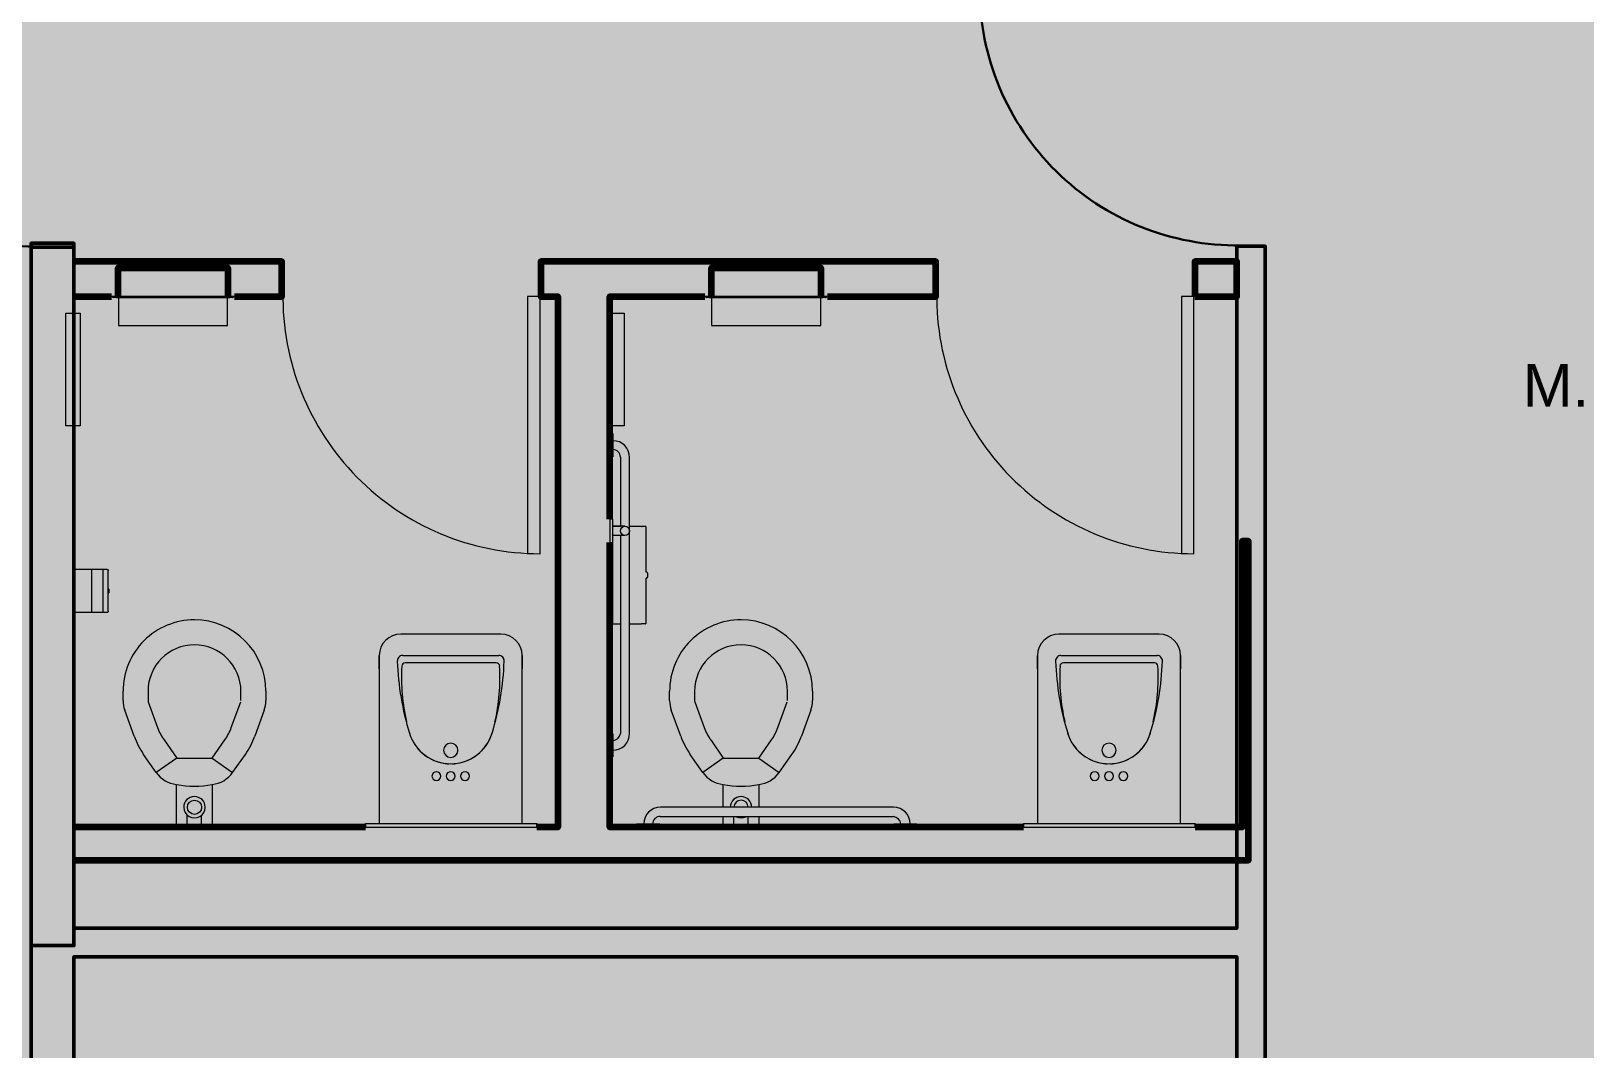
# Model space of a CAD drawing. Header units: inches. Extents: x -2332 to 1043, y -456 to 2193.
# Drawn here: x -933.5 to -716.1, y 1131.9 to 1274.2 of the extents above; entities that cross this region are included whole.
import ezdxf

# ---------------------------------------------------------------- set-up
doc = ezdxf.new("R2010")
doc.units = ezdxf.units.IN
doc.header["$MEASUREMENT"] = 0
for name, color, linetype, lineweight in [('7th Floor_Updated Core_dwg', 8, 'Continuous', 9), ('A-DETL-GENF', 92, 'Continuous', 9), ('A-WALL', 113, 'Continuous', 13), ('A-WALL-PATT', 111, 'Continuous', 13), ('G-ANNO-TEXT', 231, 'Continuous', 9), ('I-WALL', 2, 'Continuous', 13), ('P-SANR-FIXT', 10, 'Continuous', 20), ('Q-SPCQ', 91, 'Continuous', 9)]:
    doc.layers.add(name, color=color, linetype=linetype, lineweight=lineweight)
doc.styles.add('Swis721 Lt BT_1', font='swissl.ttf', dxfattribs={"height": 6})

# ---------------------------------------------------------------- blocks, each defined once
blk = doc.blocks.new('7th Floor_Updated Core_dwg_DOOR-SNGL-SOLID PANEL - 3070 - SNGL - SOLID CORE-1598968-000 - KEY PLAN Copy 1-9774891-7TH FLOOR REFLECTED CEILING PLAN')
at = {"layer": 'A-DETL-GENF', "color": 10, "lineweight": 20, "flags": 128}
blk.add_lwpolyline([(18, -38.44), (18, -2.44), (16.25, -2.44), (16.25, -38.39)], dxfattribs=at)
at = {"layer": 'A-DETL-GENF', "color": 10, "lineweight": 20}
blk.add_arc((18, -2.44), 36, 179.2042, 270, dxfattribs=at)
blk = doc.blocks.new('7th Floor_Updated Core_dwg_PLMB-TOILET-WALL HUNG-COMMERCIAL - 19_ Seat Height-1597764-000 - KEY PLAN Copy 1-9774892-7TH FLOOR REFLECTED CEILING PLAN')
at = {"layer": 'P-SANR-FIXT'}
for p, q in [((13.44, -3.81), (13.44, -2.31)), ((14.94, -2.31), (14.94, -3.81)), ((16.94, -2.31), (16.94, -3.81)), ((18.44, -2.31), (18.44, -3.81)), ((13.44, -8.27), (13.44, -5.09)), ((18.44, -5.09), (18.44, -8.27)), ((13.47, -11.96), (11.69, -14.5)), ((6.18, -18.65), (7.5, -15.04)), ((24.38, -15.04), (25.7, -18.65)), ((10.79, -16.23), (9.47, -19.85)), ((22.41, -19.85), (21.1, -16.23)), ((5.94, -21.31), (5.94, -20.02)), ((9.44, -20.02), (9.44, -21.31)), ((22.44, -21.31), (22.44, -20.02)), ((25.94, -20.02), (25.94, -21.31))]:
    blk.add_line(p, q, dxfattribs=at)
at = {"layer": 'P-SANR-FIXT', "flags": 128}
for points in [[(18.42, -11.96), (13.47, -11.96), (10.6, -9.95), (8.82, -12.49)], [(20.19, -14.5), (18.42, -11.96), (21.28, -9.95), (23.06, -12.49)]]:
    blk.add_lwpolyline(points, dxfattribs=at)
at = {"layer": 'P-SANR-FIXT'}
for centre, radius, start, end in [((15.94, -5.09), 1.5, 62.2377, 117.7623), ((15.94, -5.09), 1.5, 180.0885, 359.9115), ((15.94, -5.09), 0.996, 180, 360), ((13.88, -12.25), 4, 96.2451, 145), ((15.94, -20.64), 12.62, 78.5767, 101.4233), ((18.01, -12.25), 4, 35, 83.7549), ((17.83, -18.8), 11, 145, 160), ((14.05, -18.8), 11, 20, 35), ((17.83, -18.8), 7.5, 145, 160), ((14.05, -18.8), 7.5, 20, 35), ((9.94, -20.02), 4, 160, 180), ((21.94, -20.02), 4, 360, 20), ((15.94, -21.31), 10, 180, 270), ((15.94, -21.31), 6.5, 180, 270), ((15.94, -21.31), 10, 270, 0), ((15.94, -21.31), 6.5, 270, 360), ((21.94, -20.02), 0.5, 0, 20)]:
    blk.add_arc(centre, radius, start, end, dxfattribs=at)
blk = doc.blocks.new('7th Floor_Updated Core_dwg_PLMB-SINK-ADA - 9140_013-1483133-000 - KEY PLAN Copy 1-9774893-7TH FLOOR REFLECTED CEILING PLAN')
at = {"layer": 'P-SANR-FIXT'}
for p, q in [((16.03, 111.82), (2.03, 111.82)), ((2.3, 108.82), (15.76, 108.82)), ((15.38, 107.81), (2.67, 107.81)), ((3.53, 97.22), (3.6, 97.07)), ((14.46, 97.07), (14.53, 97.22))]:
    blk.add_line(p, q, dxfattribs=at)
at = {"layer": 'P-SANR-FIXT', "flags": 128}
for points in [[(-0.97, 106.97), (-0.97, 108.82), (-0.97, 85.32)], [(19.03, 85.32), (19.03, 108.82), (19.03, 106.97)]]:
    blk.add_lwpolyline(points, dxfattribs=at)
at = {"layer": 'P-SANR-FIXT'}
for centre, radius, start, end in [((2.03, 108.82), 3, 90, 180), ((16.03, 108.82), 3, 360, 90), ((2.3, 108.07), 0.75, 90, 182.1689), ((15.76, 108.07), 0.75, 357.8311, 90), ((41.27, 109.55), 39.75, 182.1689, 196.9536), ((29.84, 105.76), 27.71, 176.7318, 192.993), ((2.67, 107.31), 0.5, 90, 176.7318), ((-23.21, 109.55), 39.75, 343.0464, 357.8311), ((-11.79, 105.76), 27.71, 347.007, 3.2682), ((15.38, 107.31), 0.5, 3.2682, 90), ((9.03, 99.7), 6.03, 196.2452, 201.4606), ((9.03, 99.72), 6.04, 196.9536, 343.0464), ((9.03, 99.7), 6.03, 338.5275, 343.7548), ((9.03, 99.7), 6.03, 211.7992, 223.9953), ((9.03, 95.57), 1, 360, 180), ((9.03, 99.7), 6.03, 316.0054, 328.2021), ((9.03, 99.7), 6.03, 227.3259, 238.8346), ((9.03, 99.7), 6.03, 242.739, 253.9683), ((9.03, 99.7), 6.03, 257.8964, 267.5727), ((9.03, 95.57), 1, 180, 0), ((9.03, 99.7), 6.03, 272.4249, 282.1037), ((9.03, 99.7), 6.03, 286.0334, 297.262), ((9.03, 99.7), 6.03, 301.1668, 312.6754), ((7.03, 91.95), 0.625, 360, 180), ((7.03, 91.95), 0.625, 180, 360), ((9.03, 91.95), 0.625, 360, 180), ((9.03, 91.95), 0.625, 180, 360), ((11.03, 91.95), 0.625, 360, 180), ((11.03, 91.95), 0.625, 180, 360)]:
    blk.add_arc(centre, radius, start, end, dxfattribs=at)
blk = doc.blocks.new('7th Floor_Updated Core_dwg_SPEC-Grab_Bar-Stainless_Steel-Bobrick-B5806 - B-5806_99x36-1454673-000 - KEY PLAN Copy 1-9774887-7TH FLOOR REFLECTED CEILING PLAN')
at = {"layer": 'Q-SPCQ', "color": 10, "lineweight": 20}
for p, q in [((771.95, 390.07), (804.61, 390.07)), ((804.61, 391.35), (771.98, 391.35))]:
    blk.add_line(p, q, dxfattribs=at)
at = {"layer": 'Q-SPCQ', "color": 10, "lineweight": 20, "flags": 128}
for points in [[(768.63, 388.57), (768.63, 389.01), (771.88, 389.01), (771.88, 388.57)], [(804.63, 388.57), (804.63, 389.01), (807.88, 389.01), (807.88, 388.57)]]:
    blk.add_lwpolyline(points, dxfattribs=at)
at = {"layer": 'Q-SPCQ', "color": 10, "lineweight": 20}
for centre, radius, start, end in [((771.98, 389.01), 2.34, 90, 180), ((771.95, 389.01), 1.06, 90, 180), ((804.61, 389.01), 2.34, 0, 90), ((804.41, 388.86), 1.22, 6.9386, 80.6591)]:
    blk.add_arc(centre, radius, start, end, dxfattribs=at)
blk = doc.blocks.new('7th Floor_Updated Core_dwg_SPEC-Grab_Bar-Stainless_Steel-Bobrick-B5806 - B-5806_99x42-V1-000 - KEY PLAN Copy 1-9774894-7TH FLOOR REFLECTED CEILING PLAN')
at = {"layer": 'Q-SPCQ', "color": 10, "lineweight": 20}
for p, q in [((-59.35, 136.57), (-59.35, 126.9)), ((-58.07, 97.91), (-58.07, 136.54)), ((-59.35, 125.64), (-59.35, 97.91))]:
    blk.add_line(p, q, dxfattribs=at)
at = {"layer": 'Q-SPCQ', "color": 10, "lineweight": 20, "flags": 128}
for points in [[(-60.85, 139.89), (-60.41, 139.89), (-60.41, 136.64), (-60.85, 136.64)], [(-60.85, 97.89), (-60.41, 97.89), (-60.41, 94.64), (-60.85, 94.64)]]:
    blk.add_lwpolyline(points, dxfattribs=at)
at = {"layer": 'Q-SPCQ', "color": 10, "lineweight": 20}
for centre, radius, start, end in [((-60.41, 136.54), 2.34, 360, 90), ((-60.41, 136.57), 1.06, 360, 90), ((-60.41, 97.91), 2.34, 270, 0), ((-60.56, 98.11), 1.22, 276.9386, 350.6591)]:
    blk.add_arc(centre, radius, start, end, dxfattribs=at)
blk = doc.blocks.new('7th Floor_Updated Core_dwg_SPEC-Grab_Bar-Stainless_Steel-Bobrick-B5806 - B-5806_99x18-1461935-000 - KEY PLAN Copy 1-9774889-7TH FLOOR REFLECTED CEILING PLAN')
at = {"layer": 'Q-SPCQ', "color": 10, "lineweight": 20}
for p, q in [((767.82, 430.24), (766.13, 430.24)), ((766.13, 428.98), (767.82, 428.98))]:
    blk.add_line(p, q, dxfattribs=at)
at = {"layer": 'Q-SPCQ', "color": 10, "lineweight": 20, "flags": 128}
blk.add_lwpolyline([(766.13, 431.23), (765.7, 431.23), (765.7, 427.98), (766.13, 427.98)], close=True, dxfattribs=at)
at = {"layer": 'Q-SPCQ', "color": 10, "lineweight": 20}
blk.add_circle((767.82, 429.61), 0.636, dxfattribs=at)
blk = doc.blocks.new('7th Floor_Updated Core_dwg_PLMB-TOILET-WALL HUNG-COMMERCIAL - 19_ Seat Height-V3-000 - KEY PLAN Copy 1-9774896-7TH FLOOR REFLECTED CEILING PLAN')
at = {"layer": 'P-SANR-FIXT'}
for p, q in [((13.44, -8.27), (13.44, -2.31)), ((14.94, -2.31), (14.94, -3.97)), ((16.94, -2.31), (16.94, -3.97)), ((18.44, -2.31), (18.44, -8.27)), ((13.47, -11.96), (11.69, -14.5)), ((6.18, -18.65), (7.5, -15.04)), ((24.38, -15.04), (25.7, -18.65)), ((10.79, -16.23), (9.47, -19.85)), ((22.41, -19.85), (21.1, -16.23)), ((5.94, -21.31), (5.94, -20.02)), ((9.44, -20.02), (9.44, -21.31)), ((22.44, -21.31), (22.44, -20.02)), ((25.94, -20.02), (25.94, -21.31))]:
    blk.add_line(p, q, dxfattribs=at)
at = {"layer": 'P-SANR-FIXT', "flags": 128}
for points in [[(18.42, -11.96), (13.47, -11.96), (10.6, -9.95), (8.82, -12.49)], [(20.19, -14.5), (18.42, -11.96), (21.28, -9.95), (23.06, -12.49)]]:
    blk.add_lwpolyline(points, dxfattribs=at)
at = {"layer": 'P-SANR-FIXT'}
blk.add_circle((15.94, -5.09), 0.996, dxfattribs=at)
for centre, radius, start, end in [((15.94, -5.09), 1.5, 360, 180), ((15.94, -5.09), 1.5, 180, 360), ((13.88, -12.25), 4, 96.2451, 145), ((15.94, -20.64), 12.62, 78.5767, 101.4233), ((18.01, -12.25), 4, 35, 83.7549), ((17.83, -18.8), 11, 145, 160), ((14.05, -18.8), 11, 20, 35), ((17.83, -18.8), 7.5, 145, 160), ((14.05, -18.8), 7.5, 20, 35), ((9.94, -20.02), 4, 160, 180), ((21.94, -20.02), 4, 360, 20), ((15.94, -21.31), 10, 180, 270), ((15.94, -21.31), 6.5, 180, 270), ((15.94, -21.31), 10, 270, 0), ((15.94, -21.31), 6.5, 270, 360), ((21.94, -20.02), 0.5, 0, 20)]:
    blk.add_arc(centre, radius, start, end, dxfattribs=at)
blk = doc.blocks.new('7th Floor_Updated Core_dwg_SPEC-SEAT COVER-Bobrick-B221 - B-221-V4-000 - KEY PLAN Copy 1-9774911-7TH FLOOR REFLECTED CEILING PLAN')
at = {"layer": 'Q-SPCQ', "color": 10, "lineweight": 20, "flags": 128}
blk.add_lwpolyline([(-60.85, 156.7), (-58.85, 156.7), (-58.85, 140.95), (-60.85, 140.95)], dxfattribs=at)
blk = doc.blocks.new('7th Floor_Updated Core_dwg_SPEC-SEAT COVER-Bobrick-B221 - B-221-1454693-000 - KEY PLAN Copy 1-9774881-7TH FLOOR REFLECTED CEILING PLAN')
at = {"layer": 'Q-SPCQ', "color": 10, "lineweight": 20, "flags": 128}
blk.add_lwpolyline([(725.7, 417.11), (723.7, 417.11), (723.7, 432.86), (725.7, 432.86)], close=True, dxfattribs=at)
blk = doc.blocks.new('7th Floor_Updated Core_dwg_Mirror_Bobrick_B165 - 24Wx36H-1520714-000 - KEY PLAN Copy 1-9774912-7TH FLOOR REFLECTED CEILING PLAN')
at = {"layer": 'Q-SPCQ', "color": 10, "lineweight": 20, "flags": 128}
for points in [[(-2.92, 85.32), (-2.92, 84.82), (21.08, 84.82), (21.08, 85.32), (21.08, 84.82)], [(-2.92, 84.82), (-2.92, 85.32), (21.08, 85.32)]]:
    blk.add_lwpolyline(points, dxfattribs=at)
blk = doc.blocks.new('7th Floor_Updated Core_dwg_Toilet-Tissue-Dispenser_Bobrick_B-2888 _1_ - B-2888-V5-000 - KEY PLAN Copy 1-9774913-7TH FLOOR REFLECTED CEILING PLAN')
at = {"layer": 'Q-SPCQ', "color": 10, "lineweight": 20}
for p, q in [((-133.35, 114.82), (-133.35, 120.89)), ((-131.73, 114.82), (-131.73, 120.89)), ((-131.04, 115.04), (-131.04, 120.68)), ((-130.97, 118.11), (-131.04, 118.11))]:
    blk.add_line(p, q, dxfattribs=at)
at = {"layer": 'Q-SPCQ', "color": 10, "lineweight": 20, "flags": 128}
for points in [[(-135.84, 120.89), (-131.29, 120.89), (-131.25, 120.89)], [(-131.04, 117.61), (-130.97, 117.61), (-130.97, 118.11), (-130.97, 117.61)], [(-131.25, 114.83), (-131.29, 114.83), (-135.84, 114.83)]]:
    blk.add_lwpolyline(points, dxfattribs=at)
at = {"layer": 'Q-SPCQ', "color": 10, "lineweight": 20}
for points, knots in [([(-131.25, 120.89), (-131.23, 120.89), (-131.2, 120.89), (-131.17, 120.87), (-131.14, 120.86), (-131.12, 120.85), (-131.11, 120.84), (-131.09, 120.83), (-131.08, 120.81), (-131.07, 120.8), (-131.06, 120.78), (-131.05, 120.76), (-131.04, 120.72), (-131.04, 120.7), (-131.04, 120.68)], [-1, -1, -1, -1, -0.833333, -0.75, -0.666667, -0.583333, -0.541667, -0.5, -0.416667, -0.375, -0.333333, -0.25, -0.166667, 0, 0, 0, 0]), ([(-131.04, 115.04), (-131.04, 115.02), (-131.04, 114.99), (-131.05, 114.96), (-131.06, 114.94), (-131.07, 114.92), (-131.08, 114.91), (-131.09, 114.89), (-131.11, 114.88), (-131.12, 114.87), (-131.14, 114.86), (-131.17, 114.84), (-131.2, 114.83), (-131.23, 114.83), (-131.25, 114.83)], [0, 0, 0, 0, 0.166667, 0.25, 0.333333, 0.375, 0.416667, 0.5, 0.541667, 0.583333, 0.666667, 0.75, 0.833333, 1, 1, 1, 1])]:
    blk.add_open_spline(points, degree=3, knots=knots, dxfattribs=at)
blk = doc.blocks.new('7th Floor_Updated Core_dwg_SPEC-PT_WASTE-Bobrick-B3944-Convertible-Recessed - B-3944-1454680-000 - KEY PLAN Copy 1-9774897-7TH FLOOR REFLECTED CEILING PLAN')
at = {"layer": 'Q-SPCQ', "color": 10, "lineweight": 20}
for p, q in [((798.95, 521.42), (814.88, 521.42)), ((814.45, 517.48), (799.38, 517.48))]:
    blk.add_line(p, q, dxfattribs=at)
at = {"layer": 'Q-SPCQ', "color": 10, "lineweight": 20, "flags": 128}
for points in [[(798.45, 521.47), (798.32, 521.61), (815.51, 521.61), (815.38, 521.47)], [(799.32, 517.54), (799.32, 521.42), (798.59, 521.42)], [(815.24, 521.42), (814.51, 521.42), (814.51, 517.54)]]:
    blk.add_lwpolyline(points, dxfattribs=at)
at = {"layer": 'Q-SPCQ', "color": 10, "lineweight": 20}
for centre, radius, start, end in [((798.59, 521.61), 0.188, 225, 270), ((815.24, 521.61), 0.188, 270, 315), ((799.38, 517.54), 0.0606, 180, 270), ((814.45, 517.54), 0.0625, 270, 0)]:
    blk.add_arc(centre, radius, start, end, dxfattribs=at)
blk = doc.blocks.new('7th Floor_Updated Core_dwg_SPEC-Toilet_Tissue_Dispenser-Bobrick-TrimLineSeries-B-35883 - B-3588-1780440-000 - KEY PLAN Copy 1-9774917-7TH FLOOR REFLECTED CEILING PLAN')
at = {"layer": 'Q-SPCQ', "color": 10, "lineweight": 20}
for p, q in [((-60.41, 126.92), (-59.35, 126.92)), ((-58.07, 126.92), (-56.46, 126.92)), ((-55.79, 126.84), (-55.79, 120.49)), ((-55.79, 119.65), (-55.79, 113.3)), ((-55.54, 120.35), (-55.54, 119.79)), ((-56.46, 113.23), (-58.07, 113.23))]:
    blk.add_line(p, q, dxfattribs=at)
at = {"layer": 'Q-SPCQ', "color": 10, "lineweight": 20, "flags": 128}
for points in [[(-56.41, 126.87), (-56.33, 126.87), (-56.33, 126.9), (-55.85, 126.9)], [(-59.35, 113.23), (-60.41, 113.23), (-60.41, 124.64)], [(-55.85, 113.24), (-56.33, 113.24), (-56.33, 113.28), (-56.41, 113.28)]]:
    blk.add_lwpolyline(points, dxfattribs=at)
at = {"layer": 'Q-SPCQ', "color": 10, "lineweight": 20}
for centre, radius, start, end in [((-56.46, 126.87), 0.0459, 354.9285, 90), ((-55.85, 126.84), 0.0625, 0, 90), ((-55.75, 120.49), 0.0346, 82.7061, 180), ((-55.75, 119.65), 0.0346, 180, 277.2939), ((-55.78, 120.29), 0.242, 22.6396, 82.7061), ((-55.78, 119.86), 0.242, 277.2939, 337.3604), ((-55.57, 120.35), 0.0315, 0, 65.9788), ((-55.57, 119.79), 0.0315, 294.0212, 0), ((-56.46, 113.27), 0.0459, 270, 5.0715), ((-55.85, 113.3), 0.0625, 270, 0)]:
    blk.add_arc(centre, radius, start, end, dxfattribs=at)
blk = doc.blocks.new('7th Floor_Updated Core_dwg_DOOR-SNGL-SOLID PANEL1 - TYPE A 3083 - SNGL - SOLID CORE 7TH COMMON CORRIDOR-5405939-000 - KEY PLAN Copy 1-9774965-7TH FLOOR REFLECTED CEILING PLAN')
at = {"layer": 'A-DETL-GENF', "color": 250, "lineweight": 30, "flags": 128}
blk.add_lwpolyline([(18, 39), (18, 3), (16.25, 3), (16.25, 38.96)], dxfattribs=at)
at = {"layer": 'A-DETL-GENF', "color": 250, "lineweight": 30}
blk.add_arc((18, 3), 36, 90, 180.7958, dxfattribs=at)
blk = doc.blocks.new('7th Floor_Updated Core_dwg_DOOR-SNGL-SOLID PANEL1 - TYPE A 3083 - SNGL - SOLID CORE 7TH COMMON CORRIDOR-5405940-000 - KEY PLAN Copy 1-9774962-7TH FLOOR REFLECTED CEILING PLAN')
at = {"layer": 'A-DETL-GENF', "color": 250, "lineweight": 30, "flags": 128}
blk.add_lwpolyline([(18, 38), (18, 2), (16.25, 2), (16.25, 37.96)], dxfattribs=at)
at = {"layer": 'A-DETL-GENF', "color": 250, "lineweight": 30}
blk.add_arc((18, 2), 36, 90, 180.7958, dxfattribs=at)
blk = doc.blocks.new('7th Floor_Updated Core_dwg-7295442-7TH FLOOR REFLECTED CEILING PLAN')
at = {"layer": 'A-WALL-PATT', "lineweight": 50}
h = blk.add_hatch(color=50, dxfattribs=at)
h.paths.add_polyline_path([(-135.84, 68.26), (-135.84, 166.5), (-141.84, 166.5), (-141.84, 68.26)], flags=0)
h.paths.add_polyline_path([(-135.84, 202.5), (-135.84, 205.06), (-141.84, 205.06), (-141.84, 202.5), (-141.17, 202.5)], flags=0)
h = blk.add_hatch(color=50, dxfattribs=at)
h.paths.add_polyline_path([(30.91, 70.68), (30.91, 166.07), (26.91, 166.07), (26.91, 70.68)], flags=0)
h.paths.add_polyline_path([(30.91, 202.32), (30.91, 205.06), (26.91, 205.06), (26.91, 202.32)], flags=0)
for points in [[(-135.84, 66.68), (26.91, 66.68), (26.91, 70.68), (-135.84, 70.68), (-135.84, 68.26), (-141.84, 68.26), (-141.84, 66.68)], [(30.91, 24.68), (30.91, 70.68), (26.91, 70.68), (26.91, 24.68)]]:
    blk.add_hatch(color=50, dxfattribs=at).paths.add_polyline_path(points, flags=0)
h = blk.add_hatch(color=50, dxfattribs=at)
h.paths.add_polyline_path([(-141.84, -119.71), (-135.84, -117.59), (-135.84, -79.94), (-141.84, -79.94), (-141.84, -117.59)], flags=0)
h.paths.add_polyline_path([(-141.84, -43.69), (-135.84, -43.69), (-135.84, 66.68), (-141.84, 66.68), (-141.84, 50.5)], flags=0)
at = {"layer": 'A-WALL', "color": 50, "lineweight": 50}
blk.add_line((-135.84, 84.82), (-135.84, 159.07), dxfattribs=at)
at = {"layer": 'A-WALL', "color": 50, "lineweight": 50, "flags": 128}
for points in [[(-135.84, 163.95), (-135.84, 166.5), (-141.84, 166.5), (-141.84, 68.26), (-135.84, 68.26), (-135.84, 80.2)], [(30.91, 70.68), (30.91, 166.07), (26.91, 166.07), (26.91, 70.68), (-135.84, 70.68), (-135.84, 165.93), (-141.84, 165.93), (-141.84, 70.68), (-141.84, 66.68), (-141.84, -43.69), (-135.84, -43.69), (-135.84, 66.68), (26.91, 66.68), (26.91, 24.68), (-10.96, 24.68), (-14.96, 24.68), (-14.96, -74.93), (-135.84, -117.59), (-135.84, -79.94), (-141.84, -79.94), (-141.84, -119.71), (-141.84, -125.88)], [(68.29, 20.68), (68.29, 24.68), (30.91, 24.68), (30.91, 70.68)]]:
    blk.add_lwpolyline(points, dxfattribs=at)
at = {"layer": 'I-WALL', "color": 130, "lineweight": 90}
for p, q in [((-135.84, 159.07), (-130.57, 159.07)), ((-95.05, 84.82), (-135.84, 84.82))]:
    blk.add_line(p, q, dxfattribs=at)
at = {"layer": 'I-WALL', "color": 130, "lineweight": 90, "flags": 128}
for points in [[(-113.38, 159.07), (-106.72, 159.07), (-106.72, 163.95), (-135.84, 163.95)], [(-30.37, 159.07), (-15.21, 159.07), (-15.21, 163.95), (-70.47, 163.95), (-70.47, 159.07), (-68.1, 159.07), (-68.1, 84.82), (-71.05, 84.82)], [(-129.63, 159.07), (-129.63, 163.07), (-114.32, 163.07), (-114.32, 159.07)], [(-46.62, 159.07), (-46.62, 163.07), (-31.31, 163.07), (-31.31, 159.07)], [(-60.85, 127.89), (-60.85, 159.07), (-47.56, 159.07)], [(-135.84, 80.2), (28.54, 80.2), (28.54, 124.82), (27.66, 124.82), (27.66, 84.82), (21.08, 84.82)], [(-2.92, 84.82), (-60.85, 84.82), (-60.85, 124.64)]]:
    blk.add_lwpolyline(points, dxfattribs=at)
blk.add_lwpolyline([(21.04, 159.07), (26.91, 159.07), (26.91, 163.95), (21.04, 163.95)], close=True, dxfattribs=at)
for name, p, rotation in [('7th Floor_Updated Core_dwg_DOOR-SNGL-SOLID PANEL1 - TYPE A 3083 - SNGL - SOLID CORE 7TH COMMON CORRIDOR-5405939-000 - KEY PLAN Copy 1-9774965-7TH FLOOR REFLECTED CEILING PLAN', (-138.84, 184.06), 89.9999999999999), ('7th Floor_Updated Core_dwg_DOOR-SNGL-SOLID PANEL1 - TYPE A 3083 - SNGL - SOLID CORE 7TH COMMON CORRIDOR-5405940-000 - KEY PLAN Copy 1-9774962-7TH FLOOR REFLECTED CEILING PLAN', (28.91, 184.2), 89.99999999999972), ('7th Floor_Updated Core_dwg_SPEC-SEAT COVER-Bobrick-B221 - B-221-1454693-000 - KEY PLAN Copy 1-9774881-7TH FLOOR REFLECTED CEILING PLAN', (588.72, 573.81), 180), ('7th Floor_Updated Core_dwg_PLMB-TOILET-WALL HUNG-COMMERCIAL - 19_ Seat Height-V3-000 - KEY PLAN Copy 1-9774896-7TH FLOOR REFLECTED CEILING PLAN', (-103.03, 82.51), 180), ('7th Floor_Updated Core_dwg_PLMB-TOILET-WALL HUNG-COMMERCIAL - 19_ Seat Height-1597764-000 - KEY PLAN Copy 1-9774892-7TH FLOOR REFLECTED CEILING PLAN', (-26.53, 82.51), 180)]:
    blk.add_blockref(name, p, dxfattribs=dict(rotation=rotation))
for name, p in [('7th Floor_Updated Core_dwg_SPEC-PT_WASTE-Bobrick-B3944-Convertible-Recessed - B-3944-1454680-000 - KEY PLAN Copy 1-9774897-7TH FLOOR REFLECTED CEILING PLAN', (-928.89, -362.53)), ('7th Floor_Updated Core_dwg_DOOR-SNGL-SOLID PANEL - 3070 - SNGL - SOLID CORE-1598968-000 - KEY PLAN Copy 1-9774891-7TH FLOOR REFLECTED CEILING PLAN', (-88.6, 161.51)), ('7th Floor_Updated Core_dwg_SPEC-PT_WASTE-Bobrick-B3944-Convertible-Recessed - B-3944-1454680-000 - KEY PLAN Copy 1-9774897-7TH FLOOR REFLECTED CEILING PLAN', (-845.88, -362.53)), ('7th Floor_Updated Core_dwg_DOOR-SNGL-SOLID PANEL - 3070 - SNGL - SOLID CORE-1598968-000 - KEY PLAN Copy 1-9774891-7TH FLOOR REFLECTED CEILING PLAN', (2.91, 161.51)), ('7th Floor_Updated Core_dwg_SPEC-SEAT COVER-Bobrick-B221 - B-221-V4-000 - KEY PLAN Copy 1-9774911-7TH FLOOR REFLECTED CEILING PLAN', (0, 0)), ('7th Floor_Updated Core_dwg_SPEC-Grab_Bar-Stainless_Steel-Bobrick-B5806 - B-5806_99x42-V1-000 - KEY PLAN Copy 1-9774894-7TH FLOOR REFLECTED CEILING PLAN', (0, 0)), ('7th Floor_Updated Core_dwg_SPEC-Grab_Bar-Stainless_Steel-Bobrick-B5806 - B-5806_99x18-1461935-000 - KEY PLAN Copy 1-9774889-7TH FLOOR REFLECTED CEILING PLAN', (-826.54, -303.34)), ('7th Floor_Updated Core_dwg_SPEC-Toilet_Tissue_Dispenser-Bobrick-TrimLineSeries-B-35883 - B-3588-1780440-000 - KEY PLAN Copy 1-9774917-7TH FLOOR REFLECTED CEILING PLAN', (0, 0)), ('7th Floor_Updated Core_dwg_Toilet-Tissue-Dispenser_Bobrick_B-2888 _1_ - B-2888-V5-000 - KEY PLAN Copy 1-9774913-7TH FLOOR REFLECTED CEILING PLAN', (0, 0)), ('7th Floor_Updated Core_dwg_PLMB-SINK-ADA - 9140_013-1483133-000 - KEY PLAN Copy 1-9774893-7TH FLOOR REFLECTED CEILING PLAN', (-92.13, 0)), ('7th Floor_Updated Core_dwg_PLMB-SINK-ADA - 9140_013-1483133-000 - KEY PLAN Copy 1-9774893-7TH FLOOR REFLECTED CEILING PLAN', (0, 0)), ('7th Floor_Updated Core_dwg_SPEC-Grab_Bar-Stainless_Steel-Bobrick-B5806 - B-5806_99x36-1454673-000 - KEY PLAN Copy 1-9774887-7TH FLOOR REFLECTED CEILING PLAN', (-825.73, -303.75)), ('7th Floor_Updated Core_dwg_Mirror_Bobrick_B165 - 24Wx36H-1520714-000 - KEY PLAN Copy 1-9774912-7TH FLOOR REFLECTED CEILING PLAN', (-92.13, 0)), ('7th Floor_Updated Core_dwg_Mirror_Bobrick_B165 - 24Wx36H-1520714-000 - KEY PLAN Copy 1-9774912-7TH FLOOR REFLECTED CEILING PLAN', (0, 0))]:
    blk.add_blockref(name, p)

msp = doc.modelspace()

# ---------------------------------------------------------------- hatches: boundary and pattern name
at = {"layer": 'A-DETL-GENF'}
h = msp.add_hatch(color=9, dxfattribs=at)
h.paths.add_polyline_path([(111.8358, 510.43435), (111.8358, 597.77236), (110.7108, 598.1708), (110.7108, 514.93022), (110.02446, 515.17339), (109.94779, 514.95698), (107.41425, 515.85459), (107.2056, 515.26545), (106.9608, 515.35218), (106.9608, 516.01524), (105.05778, 516.68947), (105.43885, 517.76545), (106.9608, 517.22642), (106.9608, 639.12785), (163.5858, 619.07317), (163.5858, 638.31022), (164.5858, 638.31022), (164.5858, 618.719), (165.9608, 618.23202), (165.9608, 1342.22681), (233.45427, 1342.22681), (233.45427, 1487.31034), (269.45427, 1487.31034), (269.45427, 1490.99784), (274.07927, 1490.99784), (274.07927, 1482.68534), (238.07927, 1482.68534), (238.07927, 1293.3383), (997.20426, 1293.3383), (997.20426, 1591.01662), (986.95426, 1591.01662), (986.95426, 1603.01662), (997.20426, 1603.01662), (997.20426, 1670.13244), (854.13289, 1619.13999), (861.95426, 1619.13999), (861.95426, 1588.3826), (801.95426, 1567.01662), (801.95426, 1605.76662), (849.95426, 1622.87443), (849.95426, 2100.06999), (831.95426, 2100.06999), (831.95426, 2110.01665), (801.95426, 2110.01665), (801.95426, 2128.80122), (513.95426, 2128.80122), (513.95426, 2104.81999), (454.05069, 2104.81999), (454.05069, 2128.80122), (165.96406, 2128.80122), (165.96406, 2104.81999), (105.95426, 2104.81999), (105.95426, 2128.80122), (-181.82079, 2128.80122), (-181.82079, 2104.81999), (-242.04574, 2104.81999), (-242.04574, 2128.80122), (-530.04574, 2128.80122), (-530.04574, 2104.81999), (-590.04574, 2104.81999), (-590.04574, 2128.80122), (-878.04574, 2128.80122), (-878.04574, 2104.78868), (-938.13464, 2104.78868), (-938.13464, 2128.80122), (-1225.94342, 2128.80122), (-1225.94342, 2104.80613), (-1286.0294, 2104.80613), (-1286.0294, 2128.80122), (-1574.04574, 2128.80122), (-1574.04574, 2104.81999), (-1600.04574, 2104.81999), (-1600.04574, 1852.26665), (-1592.295, 1852.26665), (-1592.295, 1828.26665), (-1616.29574, 1828.26665), (-1616.29574, 1836.01665), (-1678.04574, 1836.01665), (-1678.04574, 1776.01665), (-1654.54574, 1776.01665), (-1654.54574, 1731.01665), (-1678.04574, 1731.01665), (-1678.04574, 1502.31038), (-1010.17074, 1502.31038), (-1010.17074, 1644.61515), (-1045.54716, 1644.61515), (-1045.54716, 1670.31034), (-1040.92216, 1670.31034), (-1040.92216, 1649.24015), (-1005.54574, 1649.24015), (-1005.54574, 961.1828), (-933.54574, 961.1828), (-933.5392, 998.12876), (-927.5392, 998.12876), (-927.5392, 960.4698), (-806.6642, 1003.13307), (-806.6642, 1102.74784), (-764.7892, 1102.74784), (-764.7892, 1144.74784), (-927.5392, 1144.74784), (-927.5392, 1034.37876), (-933.5392, 1034.37876), (-933.5392, 1244.56822), (-927.5392, 1244.56822), (-927.5392, 1148.74784), (-764.7892, 1148.74784), (-764.7892, 1244.1386), (-760.7892, 1244.1386), (-760.7892, 1102.74784), (-723.4142, 1102.74784), (-723.4142, 1032.51646), (-591.0392, 1079.23869), (-591.0392, 1110.64805), (-572.0392, 1116.98138), (-572.0392, 1395.87282), (-722.0392, 1395.87282), (-722.0392, 1283.12284), (-760.7892, 1283.12284), (-760.7892, 1280.3886), (-764.7892, 1280.3886), (-764.7892, 1283.12284), (-927.5392, 1283.12284), (-927.5392, 1280.24784), (-933.5392, 1280.24784), (-933.5392, 1294.74784), (-927.5392, 1294.74784), (-927.5392, 1289.12284), (-804.0392, 1289.12284), (-804.0392, 1602.62281), (-847.58574, 1602.62281), (-847.58574, 1633.99784), (-853.46074, 1633.99784), (-853.46074, 1637.99784), (-798.0392, 1637.99784), (-798.0392, 1614.88857), (-772.04029, 1614.88857), (-772.04029, 1611.8261), (-768.04029, 1611.8261), (-768.04029, 1603.2011), (-772.04029, 1603.2011), (-772.04029, 1610.63857), (-792.04029, 1610.63857), (-792.04029, 1583.51605), (-772.04029, 1583.51605), (-772.04029, 1587.8886), (-768.04029, 1587.8886), (-768.04029, 1579.51605), (-791.55205, 1579.51605), (-791.55205, 1579.62281), (-792.04029, 1579.62281), (-792.04029, 1401.87282), (-650.03642, 1401.87282), (-650.04029, 1585.7011), (-630.04029, 1585.7011), (-630.04029, 1591.51357), (-624.04029, 1591.51357), (-624.04029, 1585.99784), (-620.0392, 1585.99784), (-620.0392, 1582.12281), (-613.1642, 1582.12281), (-613.1642, 1578.37281), (-620.0392, 1578.37281), (-620.0392, 1482.05585), (-572.0392, 1482.05585), (-572.0392, 1508.40198), (-552.0392, 1508.40198), (-552.0392, 1512.15198), (-546.0392, 1512.15198), (-546.0392, 1482.05585), (-460.53917, 1482.05585), (-460.53917, 1589.12281), (-546.0392, 1589.12281), (-546.0392, 1554.65198), (-552.0392, 1554.65198), (-552.0392, 1578.37281), (-576.9142, 1578.37281), (-576.9142, 1582.12281), (-572.03917, 1582.12281), (-572.03917, 1637.99784), (-481.03917, 1637.99784), (-481.03917, 1641.49784), (-451.03917, 1641.49784), (-451.03917, 1611.99784), (-452.30295, 1611.99784), (-452.30295, 1189.17879), (-451.28914, 1189.17879), (-451.28914, 1122.73144), (-413.64025, 1136.01975), (-413.47384, 1135.54826), (-931.9921, 952.54519), (-932.22523, 953.08665), (-932.65976, 952.9328), (-932.46089, 952.37113), (-932.22476, 952.45325), (-905.2732, 876.33525), (-877.0392, 886.29974), (-877.0392, 865.72642), (-874.84801, 864.95038), (-875.19019, 863.98422), (-877.0392, 864.63931), (-877.03798, 860.66048), (106.37367, 512.36886), (106.33464, 512.25869), (106.9608, 512.03684), (106.9608, 512.16092), (110.7108, 510.83279)], flags=0)
h.paths.add_polyline_path([(53.87244, 534.82407), (51.51596, 535.65895), (51.89491, 536.72893), (54.25148, 535.89431)], flags=0)
h.paths.add_polyline_path([(-0.84761, 554.21098), (-3.20409, 555.04587), (-2.82731, 556.10971), (-0.47074, 555.2751)], flags=0)
h.paths.add_polyline_path([(-55.56766, 573.5979), (-57.92414, 574.43278), (-57.54953, 575.4905), (-55.19296, 574.65588)], flags=0)
h.paths.add_polyline_path([(161.0858, 585.50137), (161.0858, 614.78687), (110.9608, 632.53947), (110.9608, 603.25397), (143.67164, 591.66888)], flags=0)
h.paths.add_polyline_path([(-110.28772, 592.98482), (-112.64419, 593.8197), (-112.27175, 594.87129), (-109.91519, 594.03667)], flags=0)
h.paths.add_polyline_path([(-165.00777, 612.37174), (-167.36424, 613.20662), (-166.99398, 614.25207), (-164.63741, 613.41746)], flags=0)
h.paths.add_polyline_path([(-219.72782, 631.75865), (-222.08429, 632.59354), (-221.7162, 633.63286), (-219.35963, 632.79824)], flags=0)
h.paths.add_polyline_path([(-274.44787, 651.14557), (-276.80434, 651.98045), (-276.43842, 653.01365), (-274.08185, 652.17903)], flags=0)
h.paths.add_polyline_path([(-329.16792, 670.53249), (-331.52439, 671.36737), (-331.16064, 672.39444), (-328.80407, 671.55982)], flags=0)
h.paths.add_polyline_path([(164.4608, 674.31022), (163.5858, 674.31022), (163.5858, 735.75944), (162.8358, 735.75944), (162.8358, 737.25944), (163.5858, 737.25944), (163.5858, 794.75944), (162.8358, 794.75944), (162.8358, 796.25944), (163.5858, 796.25944), (163.5858, 855.75944), (162.8358, 855.75944), (162.8358, 857.25944), (163.5858, 857.25944), (163.5858, 914.75944), (162.8358, 914.75944), (162.8358, 916.25944), (163.5858, 916.25944), (163.5858, 974.75944), (162.8358, 974.75944), (162.8358, 976.25944), (163.5858, 976.25944), (163.5858, 1034.3682), (162.8358, 1034.3682), (162.8358, 1035.8682), (163.5858, 1035.8682), (163.5858, 1087.6182), (162.8358, 1087.6182), (162.8358, 1089.1182), (165.3358, 1089.1182), (165.3358, 1087.6182), (164.5858, 1087.6182), (164.5858, 1035.8682), (165.3358, 1035.8682), (165.3358, 1034.3682), (164.5858, 1034.3682), (164.5858, 976.25944), (165.3358, 976.25944), (165.3358, 974.75944), (164.5858, 974.75944), (164.5858, 916.25944), (165.3358, 916.25944), (165.3358, 914.75944), (164.5858, 914.75944), (164.5858, 857.25944), (165.3358, 857.25944), (165.3358, 855.75944), (164.5858, 855.75944), (164.5858, 796.25944), (165.3358, 796.25944), (165.3358, 794.75944), (164.5858, 794.75944), (164.5858, 737.25944), (165.3358, 737.25944), (165.3358, 735.75944), (164.5858, 735.75944), (164.5858, 674.31022)], flags=0)
h.paths.add_polyline_path([(161.7733, 675.32822), (161.4608, 675.32822), (161.4608, 677.82822), (161.7733, 677.82822)], flags=0)
h.paths.add_polyline_path([(-383.88797, 689.91941), (-386.24445, 690.75429), (-385.88286, 691.77522), (-383.5263, 690.9406)], flags=0)
h.paths.add_polyline_path([(-438.60802, 709.30632), (-440.9645, 710.14121), (-440.60509, 711.15601), (-438.24852, 710.32139)], flags=0)
h.paths.add_polyline_path([(-493.32807, 728.69324), (-495.68455, 729.52812), (-495.29222, 730.52437), (-492.97074, 729.70218)], flags=0)
h.paths.add_polyline_path([(161.4608, 735.08782), (161.4608, 737.58782), (161.7733, 737.58782), (161.7733, 735.08782)], flags=0)
h.paths.add_polyline_path([(-548.04812, 748.08016), (-550.4046, 748.91504), (-550.04953, 749.91758), (-547.69296, 749.08297)], flags=0)
h.paths.add_polyline_path([(-602.76817, 767.46708), (-605.12465, 768.30196), (-604.77175, 769.29837), (-602.41519, 768.46375)], flags=0)
h.paths.add_polyline_path([(-657.48823, 786.85399), (-659.8447, 787.68888), (-659.49398, 788.67916), (-657.13741, 787.84454)], flags=0)
h.paths.add_polyline_path([(161.7733, 794.84742), (161.4608, 794.84742), (161.4608, 797.34742), (161.7733, 797.34742)], flags=0)
h.paths.add_polyline_path([(-712.20828, 806.24091), (-714.56475, 807.07579), (-714.2162, 808.05994), (-711.85963, 807.22533)], flags=0)
h.paths.add_polyline_path([(-766.92833, 825.62783), (-769.2848, 826.46271), (-768.93842, 827.44073), (-766.58185, 826.60611), (-766.9165, 825.66122)], flags=0)
h.paths.add_polyline_path([(-821.64838, 845.01475), (-824.00485, 845.84963), (-823.66064, 846.82152), (-821.30407, 845.9869)], flags=0)
h.paths.add_polyline_path([(-932.1642, 849.16733), (-896.12279, 861.92806), (-881.9142, 856.89407), (-881.9142, 879.40205), (-932.1642, 861.60973), (-932.1642, 849.82991)], flags=0)
h.paths.add_polyline_path([(161.4608, 854.60702), (161.4608, 857.10702), (161.7733, 857.10702), (161.7733, 854.60702)], flags=0)
h.paths.add_polyline_path([(161.7733, 914.36662), (161.4608, 914.36662), (161.4608, 916.86662), (161.7733, 916.86662)], flags=0)
h.paths.add_polyline_path([(161.7733, 974.12622), (161.4608, 974.12622), (161.4608, 976.62622), (161.7733, 976.62622)], flags=0)
h.paths.add_polyline_path([(-802.6642, 1004.54488), (-727.4142, 1031.10464), (-727.4142, 1098.74784), (-802.6642, 1098.74784), (-802.6642, 1006.54099)], flags=0)
h.paths.add_polyline_path([(161.4608, 1033.88582), (161.4608, 1036.38582), (161.7733, 1036.38582), (161.7733, 1033.88582)], flags=0)
h.paths.add_polyline_path([(106.9608, 1072.58619), (106.9608, 1109.22237), (161.4608, 1128.52445), (161.4608, 1129.78814), (161.7733, 1129.78814), (161.7733, 1123.46341), (111.8358, 1105.77722), (111.8358, 1079.48446), (161.7733, 1097.17066), (161.7733, 1091.99895), (110.9608, 1074.00285)], flags=0)
h.paths.add_polyline_path([(-585.0392, 1081.35641), (-572.0392, 1085.94481), (-572.0392, 1110.65683), (-585.0392, 1106.32349), (-585.0392, 1081.96091)], flags=0)
h.paths.add_polyline_path([(-566.0392, 1088.06253), (-459.28914, 1125.74034), (-459.28914, 1163.18983), (-566.0392, 1163.18983), (-566.0392, 1088.54554)], flags=0)
h.paths.add_polyline_path([(-345.5788, 1159.51206), (-345.74521, 1159.98355), (-317.45561, 1169.96847), (-317.2892, 1169.49697), (-344.24295, 1159.98355)], flags=0)
h.paths.add_polyline_path([(-566.0392, 1169.18983), (-459.28914, 1169.18983), (-459.28914, 1189.17879), (-460.53917, 1189.17879), (-460.53917, 1195.85702), (-456.92795, 1195.85702), (-456.92795, 1238.35702), (-460.53917, 1238.35702), (-460.53917, 1266.37284), (-566.0392, 1266.37284), (-566.0392, 1169.28438)], flags=0)
h.paths.add_polyline_path([(-317.2892, 1169.49697), (-317.2892, 1247.56184), (-315.9142, 1247.56184), (-315.9142, 1175.56995), (-311.2892, 1177.19592), (-311.2892, 1177.97746), (-186.1642, 1222.14078), (-186.1642, 1238.0136), (-200.03917, 1238.0136), (-200.03917, 1231.23095), (-212.0392, 1226.99549), (-212.0392, 1214.12284), (-311.2892, 1214.12284), (-311.2892, 1220.12284), (-218.0392, 1220.12284), (-218.0392, 1231.24054), (-206.03917, 1235.47599), (-206.03917, 1317.62281), (-311.2892, 1317.62281), (-311.2892, 1248.36383), (-315.9142, 1248.36383), (-315.9142, 1290.06184), (-317.2892, 1290.06184), (-317.2892, 1351.7636), (-315.9142, 1351.7636), (-315.9142, 1394.2636), (-317.2892, 1394.2636), (-317.2892, 1455.7636), (-315.9142, 1455.7636), (-315.9142, 1498.2636), (-317.2892, 1498.2636), (-317.2892, 1559.7636), (-315.9142, 1559.7636), (-315.9142, 1602.2636), (-317.2892, 1602.2636), (-317.2892, 1611.99784), (-320.7892, 1612.0136), (-320.7892, 1641.49784), (-290.7892, 1641.49784), (-290.7892, 1637.99784), (-200.03917, 1637.99784), (-200.03917, 1595.87281), (-193.66417, 1595.87281), (-193.66417, 1589.87281), (-200.03917, 1589.87281), (-200.03917, 1466.63827), (32.9608, 1466.63827), (32.9608, 1599.66985), (23.77087, 1599.66985), (12.4608, 1599.66985), (12.4608, 1603.63617), (32.9608, 1603.63617), (32.9608, 1637.99784), (84.7884, 1637.99784), (84.7884, 1633.99784), (79.9134, 1633.99784), (79.9134, 1599.62281), (38.9608, 1599.62281), (38.9608, 1437.5136), (125.9134, 1437.5136), (125.9134, 1633.99784), (121.0384, 1633.99784), (121.0384, 1637.99784), (161.4608, 1637.99784), (161.4608, 1582.12284), (157.4608, 1582.12284), (157.4608, 1590.12281), (131.9134, 1590.12281), (131.9134, 1449.86093), (157.4608, 1449.86093), (157.4608, 1460.73593), (161.4608, 1460.73593), (161.4608, 1428.18484), (157.4608, 1428.18484), (157.4608, 1443.86093), (131.9134, 1443.86093), (131.9134, 1364.05975), (157.4608, 1373.10779), (157.4608, 1391.93484), (161.4608, 1391.93484), (161.4608, 1374.52445), (161.7733, 1374.63513), (161.7733, 1370.39167), (110.9608, 1352.39558), (110.9608, 1325.64287), (161.7733, 1343.5066), (161.7733, 1338.58381), (-315.95335, 1169.96847)], flags=0)
h.paths.add_polyline_path([(161.7733, 1179.58531), (161.4608, 1179.58531), (161.4608, 1182.08531), (161.7733, 1182.08531)], flags=0)
h.paths.add_polyline_path([(-180.1642, 1224.2585), (106.9608, 1325.6003), (106.9608, 1355.22237), (128.1634, 1362.73162), (128.1634, 1411.8152), (32.9608, 1377.04376), (32.9608, 1444.2636), (-200.03917, 1444.2636), (-200.03917, 1242.0136), (-180.1642, 1242.0136)], flags=0)
h.paths.add_polyline_path([(161.7733, 1233.13248), (161.4608, 1233.13248), (161.4608, 1235.63248), (161.7733, 1235.63248)], flags=0)
h.paths.add_polyline_path([(161.4608, 1268.22681), (161.4608, 1270.72681), (161.7733, 1270.72681), (161.7733, 1268.22681)], flags=0)
h.paths.add_polyline_path([(-552.0392, 1272.37284), (-460.53917, 1272.37284), (-460.53917, 1299.85702), (-456.92795, 1299.85702), (-456.92795, 1342.35702), (-460.53917, 1342.35702), (-460.53917, 1370.05585), (-566.0392, 1370.05585), (-566.0392, 1272.37284)], flags=0)
h.paths.add_polyline_path([(161.4608, 1278.52369), (161.4608, 1281.02369), (161.7733, 1281.02369), (161.7733, 1278.52369)], flags=0)
h.paths.add_polyline_path([(-728.0392, 1289.12284), (-728.0392, 1395.87282), (-798.0392, 1395.87282), (-798.0392, 1289.12284), (-792.04029, 1289.12284)], flags=0)
h.paths.add_polyline_path([(161.4608, 1320.52369), (161.4608, 1323.02369), (161.7733, 1323.02369), (161.7733, 1320.52369)], flags=0)
h.paths.add_polyline_path([(-311.2892, 1323.62281), (-206.03917, 1323.62281), (-206.03917, 1421.87281), (-311.2892, 1421.87281), (-311.2892, 1325.6003)], flags=0)
h.paths.add_polyline_path([(-933.5392, 1330.99784), (-933.5392, 1361.12284), (-902.0392, 1361.12284), (-902.0392, 1443.99784), (-933.5392, 1443.99784), (-933.5392, 1455.99781), (-927.5392, 1455.99781), (-927.5392, 1449.99784), (-902.0392, 1449.99784), (-902.0392, 1583.12281), (-927.5392, 1583.12281), (-927.5392, 1576.74781), (-933.5392, 1576.74781), (-933.5392, 1637.99784), (-889.71074, 1637.99784), (-889.71074, 1633.99784), (-896.0392, 1633.99784), (-896.0392, 1337.12284), (-927.5392, 1337.12284), (-927.5392, 1330.99784)], flags=0)
h.paths.add_polyline_path([(-902.0392, 1343.12284), (-902.0392, 1355.12284), (-927.5392, 1355.12284), (-927.5392, 1343.12284), (-903.40113, 1343.12284)], flags=0)
h.paths.add_polyline_path([(-566.0392, 1376.05585), (-460.53917, 1376.05585), (-460.53917, 1403.85702), (-456.92795, 1403.85702), (-456.92795, 1446.35702), (-460.53917, 1446.35702), (-460.53917, 1476.05585), (-566.0392, 1476.05585), (-566.0392, 1442.25286)], flags=0)
h.paths.add_polyline_path([(38.9608, 1385.62284), (125.9134, 1417.38109), (125.9134, 1431.5136), (38.9608, 1431.5136), (38.9608, 1419.57251)], flags=0)
h.paths.add_polyline_path([(-620.0392, 1401.87282), (-572.0392, 1401.87282), (-572.0392, 1476.05585), (-620.0392, 1476.05585), (-620.0392, 1449.63183)], flags=0)
h.paths.add_polyline_path([(-626.0392, 1401.87282), (-626.0392, 1581.7011), (-645.78642, 1581.7011), (-645.78642, 1401.87282)], flags=0)
h.paths.add_polyline_path([(-796.04029, 1401.87282), (-796.04029, 1610.63857), (-798.0392, 1610.63857), (-798.0392, 1401.87282)], flags=0)
h.paths.add_polyline_path([(-311.2892, 1427.87281), (-206.03917, 1427.87281), (-206.03917, 1526.12281), (-311.2892, 1526.12281), (-311.2892, 1455.7636)], flags=0)
h.paths.add_polyline_path([(-173.76838, 1450.2636), (32.9608, 1450.2636), (32.9608, 1462.63827), (-200.03917, 1462.63827), (-200.03917, 1450.2636)], flags=0)
h.paths.add_polyline_path([(495.95426, 1462.86304), (471.95426, 1462.86304), (471.95426, 1486.86304), (495.95426, 1486.86304), (495.95426, 1478.72126)], flags=0)
h.paths.add_polyline_path([(-552.0392, 1482.05585), (-552.0392, 1502.40198), (-566.0392, 1502.40198), (-566.0392, 1482.05585)], flags=0)
h.paths.add_polyline_path([(269.45427, 1526.99784), (269.45427, 1548.68534), (233.45427, 1548.68534), (233.45427, 1709.99784), (-326.50683, 1709.99784), (-326.50683, 1740.41683), (-349.19433, 1740.41683), (-349.19433, 1745.04183), (-321.88183, 1745.04183), (-321.88183, 1714.62284), (238.07927, 1714.62284), (238.07927, 1553.31034), (274.07927, 1553.31034), (274.07927, 1526.99784)], flags=0)
h.paths.add_polyline_path([(-927.5392, 1528.24781), (-933.5392, 1528.24781), (-933.5392, 1540.49781), (-927.5392, 1540.49781), (-927.5392, 1528.6485)], flags=0)
h.paths.add_polyline_path([(-311.2892, 1532.12281), (-206.03917, 1532.12281), (-206.03917, 1631.99784), (-311.2892, 1631.99784), (-311.2892, 1559.7636)], flags=0)
h.paths.add_polyline_path([(157.4608, 1532.98593), (157.4608, 1545.87284), (161.4608, 1545.87284), (161.4608, 1532.98593)], flags=0)
h.paths.add_polyline_path([(-552.0392, 1582.12281), (-552.0392, 1595.12281), (-460.53917, 1595.12281), (-460.53917, 1612.0136), (-459.03917, 1612.0136), (-459.03917, 1633.49784), (-481.03917, 1633.49784), (-481.03917, 1633.99784), (-566.03917, 1633.99784), (-566.03917, 1582.12281)], flags=0)
h.paths.add_polyline_path([(-1606.73324, 1585.01665), (-1616.04574, 1585.01665), (-1616.04574, 1609.01665), (-1592.045, 1609.01665), (-1592.045, 1585.01665), (-1605.92074, 1585.01665)], flags=0)
h.paths.add_polyline_path([(-1268.2175, 1585.26662), (-1268.29574, 1585.26662), (-1268.29574, 1609.26662), (-1244.295, 1609.26662), (-1244.295, 1585.26662), (-1267.94164, 1585.26662)], flags=0)
h.paths.add_polyline_path([(-927.5392, 1589.12281), (-902.0392, 1589.12281), (-902.0392, 1633.99784), (-927.5392, 1633.99784)], flags=0)
h.paths.add_polyline_path([(-144.94545, 1589.87281), (-157.41417, 1589.87281), (-157.41417, 1595.87281), (-148.7892, 1595.87281), (-148.7892, 1634.3886), (-152.6017, 1634.3886), (-152.6017, 1638.0136), (-2.4767, 1638.0136), (-2.4767, 1634.3886), (-143.5392, 1634.3886), (-143.5392, 1626.66985), (-2.4767, 1626.66985), (-2.4767, 1623.66985), (-124.53917, 1623.66985), (-124.53917, 1599.63617), (-126.19542, 1599.63617), (-126.19542, 1603.63617), (-128.53917, 1603.63617), (-128.53917, 1623.66985), (-143.5392, 1623.66985), (-143.5392, 1603.63617), (-141.50792, 1603.63617), (-141.50792, 1599.63617), (-143.5392, 1599.63617), (-143.5392, 1589.87281), (-144.5392, 1589.87281)], flags=0)
h.paths.add_polyline_path([(131.9134, 1594.12281), (157.4608, 1594.12281), (157.4608, 1633.99784), (131.9134, 1633.99784), (131.9134, 1599.63617)], flags=0)
h.paths.add_polyline_path([(73.9134, 1605.62281), (73.9134, 1633.99784), (38.9608, 1633.99784), (38.9608, 1605.62281)], flags=0)
h.paths.add_polyline_path([(-841.58574, 1608.62281), (-801.7892, 1608.62284), (-801.7892, 1633.99784), (-841.58574, 1633.99784)], flags=0)
h.paths.add_polyline_path([(-772.04029, 1624.3261), (-772.04029, 1638.0136), (-614.04029, 1638.0136), (-614.04029, 1634.0136), (-624.04029, 1633.99784), (-624.04029, 1627.76357), (-630.04029, 1627.76357), (-630.04029, 1633.99784), (-768.04029, 1633.99784), (-768.04029, 1624.3261)], flags=0)
h.paths.add_polyline_path([(-1040.92216, 1706.31034), (-1045.54716, 1706.31034), (-1045.54716, 1714.62284), (-448.50683, 1714.62284), (-448.50683, 1745.04183), (-421.19433, 1745.04183), (-421.19433, 1740.41683), (-443.88183, 1740.41683), (-443.88183, 1709.99784), (-1040.92216, 1709.99784)], flags=0)
h.paths.add_polyline_path([(-1678.04574, 1734.51665), (-1658.04574, 1734.51665), (-1658.04574, 1772.51665), (-1678.04574, 1772.51665), (-1678.04574, 1752.51665)], flags=0)
h.paths.add_polyline_path([(-896.0392, 1827.01665), (-921.04574, 1827.01665), (-921.04574, 1853.01665), (-895.04574, 1853.01665), (-895.04574, 1827.01665)], flags=0)
h.paths.add_polyline_path([(122.95426, 1827.01665), (122.95426, 1853.01665), (148.95426, 1853.01665), (148.95426, 1827.01665)], flags=0)
h.paths.add_polyline_path([(496.95426, 1827.01665), (470.95426, 1827.01665), (470.95426, 1853.01665), (496.95426, 1853.01665), (496.95426, 1829.41638)], flags=0)
h.paths.add_polyline_path([(-573.04077, 1827.01847), (-573.04077, 1853.01847), (-547.04077, 1853.01847), (-547.04077, 1827.01847), (-572.03917, 1827.01847)], flags=0)
h.paths.add_polyline_path([(-225.05062, 1827.04082), (-225.05062, 1853.0252), (-199.03499, 1853.0252), (-199.03499, 1827.04082), (-200.03917, 1827.04082)], flags=0)
h.paths.add_polyline_path([(-1268.29574, 1828.26665), (-1268.29574, 1852.26665), (-1244.295, 1852.26665), (-1244.295, 1828.26665)], flags=0)
h.paths.add_polyline_path([(-1633.03388, 1844.01665), (-1616.29574, 1844.01665), (-1616.29574, 1852.26665), (-1608.04574, 1852.26665), (-1608.04574, 2128.80122), (-1678.04574, 2128.80122), (-1678.04574, 1844.01665), (-1634.04574, 1844.01665)], flags=0)

# ---------------------------------------------------------------- block references
at = {"layer": '7th Floor_Updated Core_dwg', "color": 50, "lineweight": 50}
msp.add_blockref('7th Floor_Updated Core_dwg-7295442-7TH FLOOR REFLECTED CEILING PLAN', (-791.70384, 1078.06383), dxfattribs=at)

# ---------------------------------------------------------------- texts
at = {"layer": 'G-ANNO-TEXT', "color": 7, "insert": (-724.76622, 1227.68627), "char_height": 6, "width": 71.508, "attachment_point": 1, "style": 'Swis721 Lt BT_1'}
msp.add_mtext('M.E. ROOM #1', dxfattribs=at)

doc.saveas('drawing.dxf')
